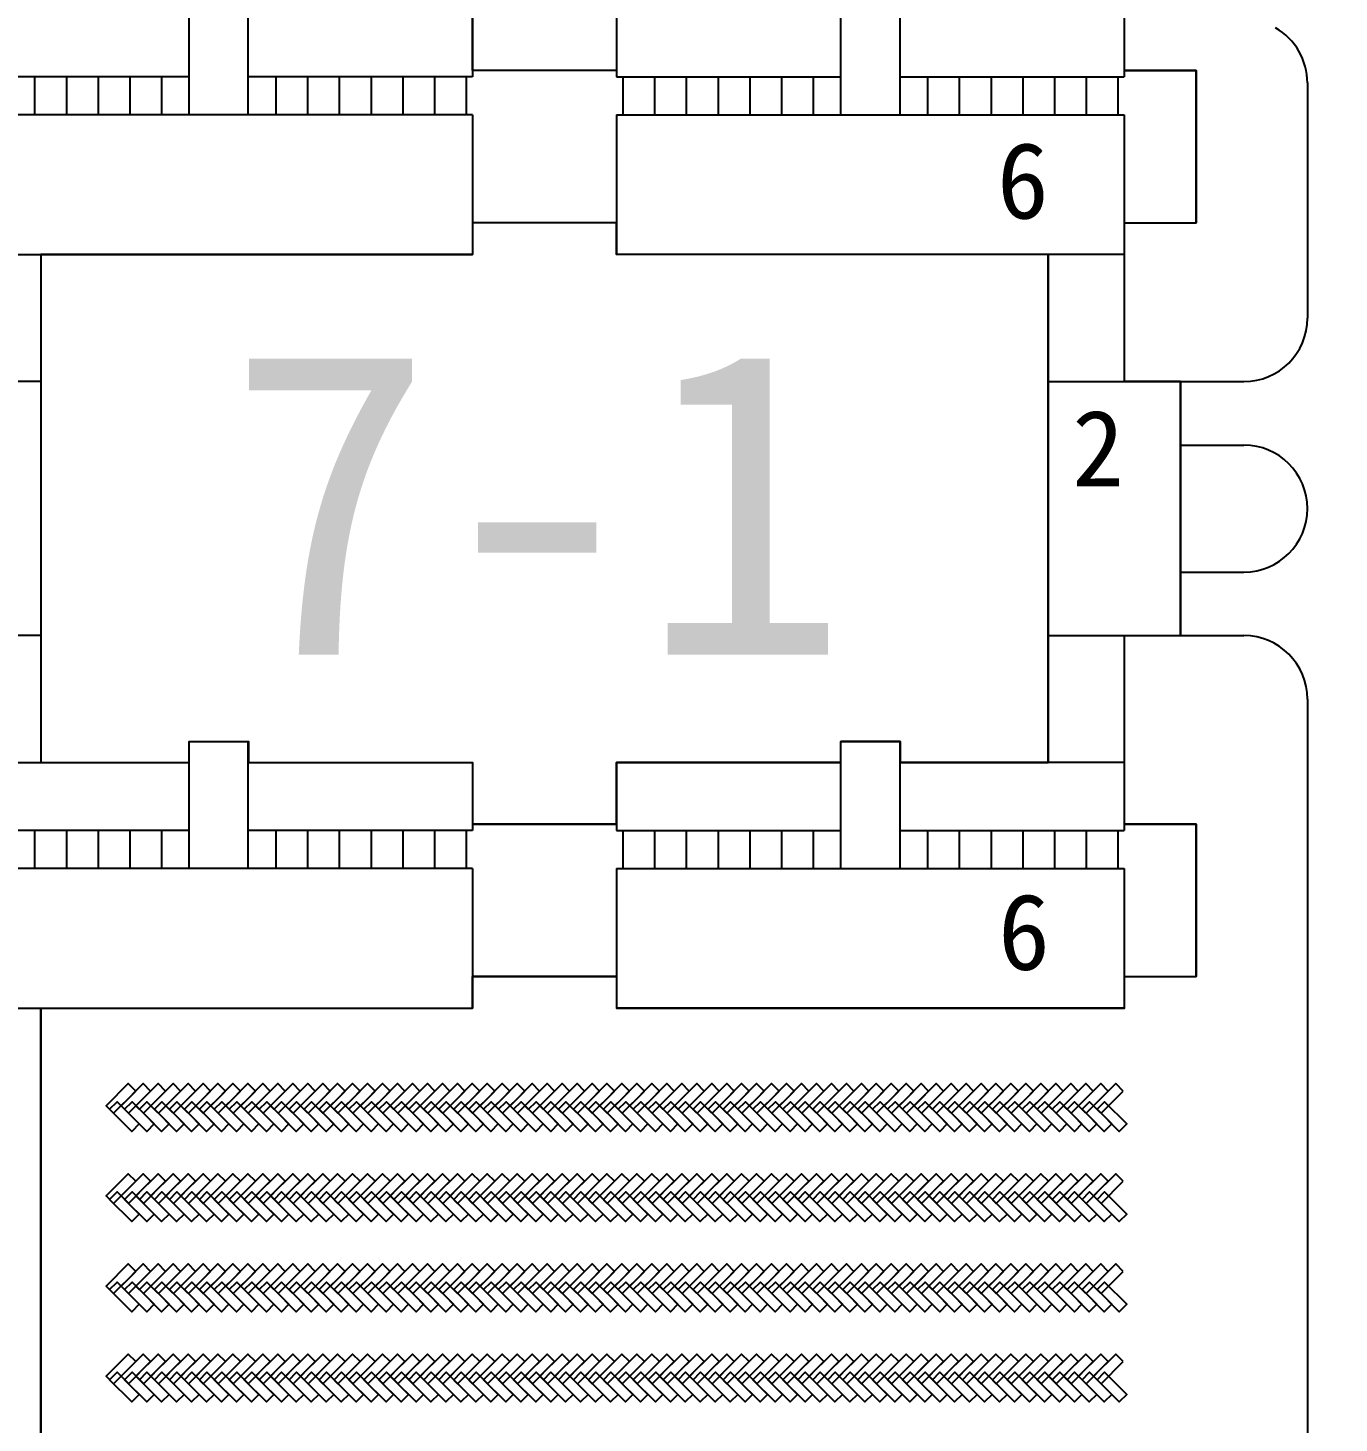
# Model space of a CAD drawing. Extents: x 39009873 to 40242873, y -38938004 to -37205504.
# Drawn here: x 39262728 to 39324697, y -37913541 to -37847631 of the extents above; entities that cross this region are included whole.
import ezdxf

# ---------------------------------------------------------------- set-up
doc = ezdxf.new("R2010")
doc.units = 0
doc.header["$LTSCALE"] = 1000
doc.header["$MEASUREMENT"] = 0
for name, color, linetype in [('1-CEG', 220, 'CONTINUOUS'), ('dx', 8, 'CONTINUOUS'), ('PUB_TEXT', 4, 'CONTINUOUS'), ('人行道', 251, 'CONTINUOUS'), ('地面非机动车', 2, 'CONTINUOUS'), ('建筑屋顶', 2, 'CONTINUOUS'), ('建筑轮廓', 254, 'CONTINUOUS')]:
    doc.layers.add(name, color=color, linetype=linetype)
doc.styles.add('-黑体', font='SIMHEI.TTF')

# ---------------------------------------------------------------- blocks, each defined once
blk = doc.blocks.new('333')
at = {"layer": '建筑屋顶', "linetype": 'Continuous', "ltscale": 10}
for p, q in [((-280647, 1070561), (-277847, 1070561)), ((-280647, 1064561), (-280647, 1070561)), ((-277847, 1064561), (-277847, 1070561)), ((-247047, 1070561), (-249847, 1070561)), ((-249847, 1064561), (-249847, 1070561)), ((-247047, 1064561), (-247047, 1070561)), ((-291247, 1069561), (-280647, 1069561)), ((-291247, 1069561), (-291247, 1066361)), ((-277847, 1069561), (-267247, 1069561)), ((-267247, 1069561), (-267247, 1066361)), ((-249847, 1069561), (-260447, 1069561)), ((-260447, 1069561), (-260447, 1066361)), ((-236447, 1069561), (-247047, 1069561)), ((-236447, 1069561), (-236447, 1066361)), ((-294647, 1066661), (-294647, 1059461)), ((-291247, 1066661), (-294647, 1066661)), ((-260447, 1066661), (-267247, 1066661)), ((-236447, 1066661), (-233047, 1066661)), ((-233047, 1066661), (-233047, 1059461)), ((-280647, 1066361), (-291247, 1066361)), ((-290947, 1066361), (-290947, 1064561)), ((-289447, 1066361), (-289447, 1064561)), ((-287947, 1066361), (-287947, 1064561)), ((-286447, 1066361), (-286447, 1064561)), ((-284947, 1066361), (-284947, 1064561)), ((-283447, 1066361), (-283447, 1064561)), ((-281947, 1066361), (-281947, 1064561)), ((-267247, 1066361), (-277847, 1066361)), ((-276547, 1066361), (-276547, 1064561)), ((-275047, 1066361), (-275047, 1064561)), ((-273547, 1066361), (-273547, 1064561)), ((-272047, 1066361), (-272047, 1064561)), ((-270547, 1066361), (-270547, 1064561)), ((-269047, 1066361), (-269047, 1064561)), ((-267547, 1066361), (-267547, 1064561)), ((-260447, 1066361), (-249847, 1066361)), ((-260147, 1066361), (-260147, 1064561)), ((-258647, 1066361), (-258647, 1064561)), ((-257147, 1066361), (-257147, 1064561)), ((-255647, 1066361), (-255647, 1064561)), ((-254147, 1066361), (-254147, 1064561)), ((-252647, 1066361), (-252647, 1064561)), ((-251147, 1066361), (-251147, 1064561)), ((-247047, 1066361), (-236447, 1066361)), ((-245747, 1066361), (-245747, 1064561)), ((-244247, 1066361), (-244247, 1064561)), ((-242747, 1066361), (-242747, 1064561)), ((-241247, 1066361), (-241247, 1064561)), ((-239747, 1066361), (-239747, 1064561)), ((-238247, 1066361), (-238247, 1064561)), ((-236747, 1066361), (-236747, 1064561)), ((-267247, 1064561), (-291247, 1064561)), ((-291247, 1064561), (-291247, 1051961)), ((-267247, 1064561), (-267247, 1057961)), ((-260447, 1064561), (-236447, 1064561)), ((-260447, 1064561), (-260447, 1057961)), ((-236447, 1064561), (-236447, 1051961)), ((-291247, 1059461), (-294647, 1059461)), ((-260447, 1059461), (-267247, 1059461)), ((-236447, 1059461), (-233047, 1059461)), ((-291247, 1057961), (-267247, 1057961)), ((-287647, 1057961), (-287647, 1033961)), ((-236447, 1057961), (-260447, 1057961)), ((-240047, 1057961), (-240047, 1033961)), ((-293897, 1051961), (-293897, 1039961)), ((-287647, 1051961), (-293897, 1051961)), ((-240047, 1051961), (-233797, 1051961)), ((-233797, 1051961), (-233797, 1039961)), ((-287647, 1039961), (-293897, 1039961)), ((-291247, 1039961), (-291247, 1030761)), ((-240047, 1039961), (-233797, 1039961)), ((-236447, 1039961), (-236447, 1030761)), ((-280647, 1034961), (-277847, 1034961)), ((-280647, 1028961), (-280647, 1034961)), ((-277847, 1028961), (-277847, 1034961)), ((-247047, 1034961), (-249847, 1034961)), ((-249847, 1028961), (-249847, 1034961)), ((-247047, 1028961), (-247047, 1034961)), ((-291247, 1033961), (-280647, 1033961)), ((-277847, 1033961), (-267247, 1033961)), ((-267247, 1033961), (-267247, 1030761)), ((-249847, 1033961), (-260447, 1033961)), ((-260447, 1033961), (-260447, 1030761)), ((-236447, 1033961), (-247047, 1033961)), ((-294647, 1031061), (-294647, 1023861)), ((-291247, 1031061), (-294647, 1031061)), ((-260447, 1031061), (-267247, 1031061)), ((-236447, 1031061), (-233047, 1031061)), ((-233047, 1031061), (-233047, 1023861)), ((-280647, 1030761), (-291247, 1030761)), ((-290947, 1030761), (-290947, 1028961)), ((-289447, 1030761), (-289447, 1028961)), ((-287947, 1030761), (-287947, 1028961)), ((-286447, 1030761), (-286447, 1028961)), ((-284947, 1030761), (-284947, 1028961)), ((-283447, 1030761), (-283447, 1028961)), ((-281947, 1030761), (-281947, 1028961)), ((-267247, 1030761), (-277847, 1030761)), ((-276547, 1030761), (-276547, 1028961)), ((-275047, 1030761), (-275047, 1028961)), ((-273547, 1030761), (-273547, 1028961)), ((-272047, 1030761), (-272047, 1028961)), ((-270547, 1030761), (-270547, 1028961)), ((-269047, 1030761), (-269047, 1028961)), ((-267547, 1030761), (-267547, 1028961)), ((-260447, 1030761), (-249847, 1030761)), ((-260147, 1030761), (-260147, 1028961)), ((-258647, 1030761), (-258647, 1028961)), ((-257147, 1030761), (-257147, 1028961)), ((-255647, 1030761), (-255647, 1028961)), ((-254147, 1030761), (-254147, 1028961)), ((-252647, 1030761), (-252647, 1028961)), ((-251147, 1030761), (-251147, 1028961)), ((-247047, 1030761), (-236447, 1030761)), ((-245747, 1030761), (-245747, 1028961)), ((-244247, 1030761), (-244247, 1028961)), ((-242747, 1030761), (-242747, 1028961)), ((-241247, 1030761), (-241247, 1028961)), ((-239747, 1030761), (-239747, 1028961)), ((-238247, 1030761), (-238247, 1028961)), ((-236747, 1030761), (-236747, 1028961)), ((-267247, 1028961), (-291247, 1028961)), ((-291247, 1028961), (-291247, 1022361)), ((-267247, 1028961), (-267247, 1022361)), ((-260447, 1028961), (-236447, 1028961)), ((-260447, 1028961), (-260447, 1022361)), ((-236447, 1028961), (-236447, 1022361)), ((-291247, 1023861), (-294647, 1023861)), ((-260447, 1023861), (-267247, 1023861)), ((-236447, 1023861), (-233047, 1023861)), ((-291247, 1022361), (-267247, 1022361)), ((-236447, 1022361), (-260447, 1022361))]:
    blk.add_line(p, q, dxfattribs=at)

msp = doc.modelspace()

# ---------------------------------------------------------------- linework, layer by layer
at = {"layer": 'dx', "color": 2}
msp.add_lwpolyline([(39179752, -37897649, -0.00021), (39178698, -37888121, -0.015111), (39177791, -37876736, -0.019658), (39177703, -37867955, -0.006551), (39177870, -37864029, -0.005787), (39178168, -37859591, -0.006704), (39178447, -37856571, -0.004544), (39178959, -37852127, -0.02939), (39180404, -37844296, -0.026401), (39182972, -37835813, -0.00972), (39186688, -37826125, -0.006881), (39192387, -37812623, -0.001495), (39193659, -37809747, -0.000036), (39247091, -37689851, -0.00142), (39274083, -37629756, -0.005461), (39287756, -37600000)], format="xyb", dxfattribs=at)
at = {"layer": '人行道'}
for p, q in [((39323197, -37850230), (39323197, -37861341)), ((39317197, -37864341), (39320197, -37864341)), ((39317197, -37867341), (39320197, -37867341)), ((39323197, -37870341), (39323197, -37870341)), ((39317197, -37873341), (39320197, -37873341)), ((39317197, -37876341), (39320197, -37876341)), ((39323197, -37879341), (39323197, -37932541))]:
    msp.add_line(p, q, dxfattribs=at)
for centre, radius, start, end in [((39329197, -37834641), 15000, 270, 270), ((39320197, -37850230), 3000, 0, 60), ((39320197, -37861341), 3000, 270, 0), ((39320197, -37870341), 3000, 0, 90), ((39320197, -37870341), 3000, 270, 0), ((39320197, -37879341), 3000, 0, 90)]:
    msp.add_arc(centre, radius, start, end, dxfattribs=at)
at = {"layer": '地面非机动车', "linetype": 'Continuous', "ltscale": 10}
for points in [[(39267822, -37897855), (39267469, -37897501), (39266422, -37898548), (39266776, -37898901)], [(39268530, -37897855), (39268176, -37897501), (39267130, -37898548), (39267483, -37898901)], [(39269237, -37897855), (39268883, -37897501), (39267837, -37898548), (39268190, -37898901)], [(39269944, -37897855), (39269590, -37897501), (39268544, -37898548), (39268897, -37898901)], [(39270651, -37897855), (39270297, -37897501), (39269251, -37898548), (39269604, -37898901)], [(39271358, -37897855), (39271004, -37897501), (39269958, -37898548), (39270312, -37898901)], [(39272065, -37897855), (39271712, -37897501), (39270665, -37898548), (39271019, -37898901)], [(39272772, -37897855), (39272419, -37897501), (39271372, -37898548), (39271726, -37898901)], [(39273479, -37897855), (39273126, -37897501), (39272079, -37898548), (39272433, -37898901)], [(39274186, -37897855), (39273833, -37897501), (39272786, -37898548), (39273140, -37898901)], [(39274893, -37897855), (39274540, -37897501), (39273493, -37898548), (39273847, -37898901)], [(39275601, -37897855), (39275247, -37897501), (39274201, -37898548), (39274554, -37898901)], [(39276308, -37897855), (39275954, -37897501), (39274908, -37898548), (39275261, -37898901)], [(39277015, -37897855), (39276661, -37897501), (39275615, -37898548), (39275968, -37898901)], [(39277722, -37897855), (39277368, -37897501), (39276322, -37898548), (39276675, -37898901)], [(39277722, -37897855), (39277368, -37897501), (39276322, -37898548), (39276675, -37898901)], [(39278429, -37897855), (39278075, -37897501), (39277029, -37898548), (39277383, -37898901)], [(39279136, -37897855), (39278783, -37897501), (39277736, -37898548), (39278090, -37898901)], [(39279843, -37897855), (39279490, -37897501), (39278443, -37898548), (39278797, -37898901)], [(39280550, -37897855), (39280197, -37897501), (39279150, -37898548), (39279504, -37898901)], [(39281257, -37897855), (39280904, -37897501), (39279857, -37898548), (39280211, -37898901)], [(39281965, -37897855), (39281611, -37897501), (39280565, -37898548), (39280918, -37898901)], [(39282672, -37897855), (39282318, -37897501), (39281272, -37898548), (39281625, -37898901)], [(39283379, -37897855), (39283025, -37897501), (39281979, -37898548), (39282332, -37898901)], [(39284086, -37897855), (39283732, -37897501), (39282686, -37898548), (39283039, -37898901)], [(39284793, -37897855), (39284439, -37897501), (39283393, -37898548), (39283747, -37898901)], [(39285500, -37897855), (39285147, -37897501), (39284100, -37898548), (39284454, -37898901)], [(39286207, -37897855), (39285854, -37897501), (39284807, -37898548), (39285161, -37898901)], [(39286914, -37897855), (39286561, -37897501), (39285514, -37898548), (39285868, -37898901)], [(39286914, -37897855), (39286561, -37897501), (39285514, -37898548), (39285868, -37898901)], [(39287621, -37897855), (39287268, -37897501), (39286221, -37898548), (39286575, -37898901)], [(39288329, -37897855), (39287975, -37897501), (39286929, -37898548), (39287282, -37898901)], [(39289036, -37897855), (39288682, -37897501), (39287636, -37898548), (39287989, -37898901)], [(39289743, -37897855), (39289389, -37897501), (39288343, -37898548), (39288696, -37898901)], [(39290450, -37897855), (39290096, -37897501), (39289050, -37898548), (39289403, -37898901)], [(39291157, -37897855), (39290803, -37897501), (39289757, -37898548), (39290110, -37898901)], [(39291864, -37897855), (39291510, -37897501), (39290464, -37898548), (39290818, -37898901)], [(39292571, -37897855), (39292218, -37897501), (39291171, -37898548), (39291525, -37898901)], [(39293278, -37897855), (39292925, -37897501), (39291878, -37898548), (39292232, -37898901)], [(39293985, -37897855), (39293632, -37897501), (39292585, -37898548), (39292939, -37898901)], [(39294692, -37897855), (39294339, -37897501), (39293292, -37898548), (39293646, -37898901)], [(39295400, -37897855), (39295046, -37897501), (39294000, -37898548), (39294353, -37898901)], [(39296107, -37897855), (39295753, -37897501), (39294707, -37898548), (39295060, -37898901)], [(39296107, -37897855), (39295753, -37897501), (39294707, -37898548), (39295060, -37898901)], [(39296814, -37897855), (39296460, -37897501), (39295414, -37898548), (39295767, -37898901)], [(39297521, -37897855), (39297167, -37897501), (39296121, -37898548), (39296474, -37898901)], [(39298228, -37897855), (39297874, -37897501), (39296828, -37898548), (39297182, -37898901)], [(39298935, -37897855), (39298582, -37897501), (39297535, -37898548), (39297889, -37898901)], [(39299642, -37897855), (39299289, -37897501), (39298242, -37898548), (39298596, -37898901)], [(39300349, -37897855), (39299996, -37897501), (39298949, -37898548), (39299303, -37898901)], [(39301056, -37897855), (39300703, -37897501), (39299656, -37898548), (39300010, -37898901)], [(39301764, -37897855), (39301410, -37897501), (39300364, -37898548), (39300717, -37898901)], [(39302471, -37897855), (39302117, -37897501), (39301071, -37898548), (39301424, -37898901)], [(39303178, -37897855), (39302824, -37897501), (39301778, -37898548), (39302131, -37898901)], [(39303885, -37897855), (39303531, -37897501), (39302485, -37898548), (39302838, -37898901)], [(39304592, -37897855), (39304238, -37897501), (39303192, -37898548), (39303546, -37898901)], [(39305299, -37897855), (39304946, -37897501), (39303899, -37898548), (39304253, -37898901)], [(39305299, -37897855), (39304946, -37897501), (39303899, -37898548), (39304253, -37898901)], [(39306006, -37897855), (39305653, -37897501), (39304606, -37898548), (39304960, -37898901)], [(39306713, -37897855), (39306360, -37897501), (39305313, -37898548), (39305667, -37898901)], [(39307420, -37897855), (39307067, -37897501), (39306020, -37898548), (39306374, -37898901)], [(39308128, -37897855), (39307774, -37897501), (39306728, -37898548), (39307081, -37898901)], [(39308835, -37897855), (39308481, -37897501), (39307435, -37898548), (39307788, -37898901)], [(39309542, -37897855), (39309188, -37897501), (39308142, -37898548), (39308495, -37898901)], [(39310249, -37897855), (39309895, -37897501), (39308849, -37898548), (39309202, -37898901)], [(39310956, -37897855), (39310602, -37897501), (39309556, -37898548), (39309909, -37898901)], [(39311663, -37897855), (39311309, -37897501), (39310263, -37898548), (39310617, -37898901)], [(39312370, -37897855), (39312017, -37897501), (39310970, -37898548), (39311324, -37898901)], [(39313077, -37897855), (39312724, -37897501), (39311677, -37898548), (39312031, -37898901)], [(39313784, -37897855), (39313431, -37897501), (39312384, -37898548), (39312738, -37898901)], [(39314491, -37897855), (39314138, -37897501), (39313091, -37898548), (39313445, -37898901)], [(39266590, -37898715), (39266943, -37898361), (39267990, -37899408), (39267636, -37899761)], [(39267297, -37898715), (39267650, -37898361), (39268697, -37899408), (39268343, -37899761)], [(39268004, -37898715), (39268357, -37898361), (39269404, -37899408), (39269050, -37899761)], [(39268711, -37898715), (39269064, -37898361), (39270111, -37899408), (39269757, -37899761)], [(39269418, -37898715), (39269772, -37898361), (39270818, -37899408), (39270464, -37899761)], [(39270125, -37898715), (39270479, -37898361), (39271525, -37899408), (39271172, -37899761)], [(39270832, -37898715), (39271186, -37898361), (39272232, -37899408), (39271879, -37899761)], [(39271539, -37898715), (39271893, -37898361), (39272939, -37899408), (39272586, -37899761)], [(39272246, -37898715), (39272600, -37898361), (39273646, -37899408), (39273293, -37899761)], [(39272953, -37898715), (39273307, -37898361), (39274353, -37899408), (39274000, -37899761)], [(39273661, -37898715), (39274014, -37898361), (39275061, -37899408), (39274707, -37899761)], [(39274368, -37898715), (39274721, -37898361), (39275768, -37899408), (39275414, -37899761)], [(39275075, -37898715), (39275428, -37898361), (39276475, -37899408), (39276121, -37899761)], [(39275782, -37898715), (39276135, -37898361), (39277182, -37899408), (39276828, -37899761)], [(39276489, -37898715), (39276843, -37898361), (39277889, -37899408), (39277535, -37899761)], [(39277196, -37898715), (39277550, -37898361), (39278596, -37899408), (39278243, -37899761)], [(39277903, -37898715), (39278257, -37898361), (39279303, -37899408), (39278950, -37899761)], [(39278610, -37898715), (39278964, -37898361), (39280010, -37899408), (39279657, -37899761)], [(39279317, -37898715), (39279671, -37898361), (39280717, -37899408), (39280364, -37899761)], [(39280025, -37898715), (39280378, -37898361), (39281425, -37899408), (39281071, -37899761)], [(39280732, -37898715), (39281085, -37898361), (39282132, -37899408), (39281778, -37899761)], [(39281439, -37898715), (39281792, -37898361), (39282839, -37899408), (39282485, -37899761)], [(39282146, -37898715), (39282499, -37898361), (39283546, -37899408), (39283192, -37899761)], [(39282853, -37898715), (39283207, -37898361), (39284253, -37899408), (39283899, -37899761)], [(39283560, -37898715), (39283914, -37898361), (39284960, -37899408), (39284607, -37899761)], [(39284267, -37898715), (39284621, -37898361), (39285667, -37899408), (39285314, -37899761)], [(39284974, -37898715), (39285328, -37898361), (39286374, -37899408), (39286021, -37899761)], [(39285681, -37898715), (39286035, -37898361), (39287081, -37899408), (39286728, -37899761)], [(39286389, -37898715), (39286742, -37898361), (39287789, -37899408), (39287435, -37899761)], [(39287096, -37898715), (39287449, -37898361), (39288496, -37899408), (39288142, -37899761)], [(39287803, -37898715), (39288156, -37898361), (39289203, -37899408), (39288849, -37899761)], [(39288510, -37898715), (39288863, -37898361), (39289910, -37899408), (39289556, -37899761)], [(39289217, -37898715), (39289570, -37898361), (39290617, -37899408), (39290263, -37899761)], [(39289924, -37898715), (39290278, -37898361), (39291324, -37899408), (39290970, -37899761)], [(39290631, -37898715), (39290985, -37898361), (39292031, -37899408), (39291678, -37899761)], [(39291338, -37898715), (39291692, -37898361), (39292738, -37899408), (39292385, -37899761)], [(39292045, -37898715), (39292399, -37898361), (39293445, -37899408), (39293092, -37899761)], [(39292752, -37898715), (39293106, -37898361), (39294152, -37899408), (39293799, -37899761)], [(39293460, -37898715), (39293813, -37898361), (39294860, -37899408), (39294506, -37899761)], [(39294167, -37898715), (39294520, -37898361), (39295567, -37899408), (39295213, -37899761)], [(39294874, -37898715), (39295227, -37898361), (39296274, -37899408), (39295920, -37899761)], [(39295581, -37898715), (39295934, -37898361), (39296981, -37899408), (39296627, -37899761)], [(39296288, -37898715), (39296642, -37898361), (39297688, -37899408), (39297334, -37899761)], [(39296995, -37898715), (39297349, -37898361), (39298395, -37899408), (39298042, -37899761)], [(39297702, -37898715), (39298056, -37898361), (39299102, -37899408), (39298749, -37899761)], [(39298409, -37898715), (39298763, -37898361), (39299809, -37899408), (39299456, -37899761)], [(39299116, -37898715), (39299470, -37898361), (39300516, -37899408), (39300163, -37899761)], [(39299824, -37898715), (39300177, -37898361), (39301224, -37899408), (39300870, -37899761)], [(39300531, -37898715), (39300884, -37898361), (39301931, -37899408), (39301577, -37899761)], [(39301238, -37898715), (39301591, -37898361), (39302638, -37899408), (39302284, -37899761)], [(39301945, -37898715), (39302298, -37898361), (39303345, -37899408), (39302991, -37899761)], [(39302652, -37898715), (39303006, -37898361), (39304052, -37899408), (39303698, -37899761)], [(39303359, -37898715), (39303713, -37898361), (39304759, -37899408), (39304406, -37899761)], [(39304066, -37898715), (39304420, -37898361), (39305466, -37899408), (39305113, -37899761)], [(39304773, -37898715), (39305127, -37898361), (39306173, -37899408), (39305820, -37899761)], [(39305480, -37898715), (39305834, -37898361), (39306880, -37899408), (39306527, -37899761)], [(39306188, -37898715), (39306541, -37898361), (39307588, -37899408), (39307234, -37899761)], [(39306895, -37898715), (39307248, -37898361), (39308295, -37899408), (39307941, -37899761)], [(39307602, -37898715), (39307955, -37898361), (39309002, -37899408), (39308648, -37899761)], [(39308309, -37898715), (39308662, -37898361), (39309709, -37899408), (39309355, -37899761)], [(39309016, -37898715), (39309369, -37898361), (39310416, -37899408), (39310062, -37899761)], [(39309723, -37898715), (39310077, -37898361), (39311123, -37899408), (39310769, -37899761)], [(39310430, -37898715), (39310784, -37898361), (39311830, -37899408), (39311477, -37899761)], [(39311137, -37898715), (39311491, -37898361), (39312537, -37899408), (39312184, -37899761)], [(39311844, -37898715), (39312198, -37898361), (39313244, -37899408), (39312891, -37899761)], [(39312551, -37898715), (39312905, -37898361), (39313951, -37899408), (39313598, -37899761)], [(39313259, -37898715), (39313612, -37898361), (39314659, -37899408), (39314305, -37899761)], [(39267822, -37902115), (39267469, -37901761), (39266422, -37902808), (39266776, -37903161)], [(39268530, -37902115), (39268176, -37901761), (39267130, -37902808), (39267483, -37903161)], [(39269237, -37902115), (39268883, -37901761), (39267837, -37902808), (39268190, -37903161)], [(39269944, -37902115), (39269590, -37901761), (39268544, -37902808), (39268897, -37903161)], [(39270651, -37902115), (39270297, -37901761), (39269251, -37902808), (39269604, -37903161)], [(39271358, -37902115), (39271004, -37901761), (39269958, -37902808), (39270312, -37903161)], [(39272065, -37902115), (39271712, -37901761), (39270665, -37902808), (39271019, -37903161)], [(39272772, -37902115), (39272419, -37901761), (39271372, -37902808), (39271726, -37903161)], [(39273479, -37902115), (39273126, -37901761), (39272079, -37902808), (39272433, -37903161)], [(39274186, -37902115), (39273833, -37901761), (39272786, -37902808), (39273140, -37903161)], [(39274893, -37902115), (39274540, -37901761), (39273493, -37902808), (39273847, -37903161)], [(39275601, -37902115), (39275247, -37901761), (39274201, -37902808), (39274554, -37903161)], [(39276308, -37902115), (39275954, -37901761), (39274908, -37902808), (39275261, -37903161)], [(39277015, -37902115), (39276661, -37901761), (39275615, -37902808), (39275968, -37903161)], [(39277722, -37902115), (39277368, -37901761), (39276322, -37902808), (39276675, -37903161)], [(39277722, -37902115), (39277368, -37901761), (39276322, -37902808), (39276675, -37903161)], [(39278429, -37902115), (39278075, -37901761), (39277029, -37902808), (39277383, -37903161)], [(39279136, -37902115), (39278783, -37901761), (39277736, -37902808), (39278090, -37903161)], [(39279843, -37902115), (39279490, -37901761), (39278443, -37902808), (39278797, -37903161)], [(39280550, -37902115), (39280197, -37901761), (39279150, -37902808), (39279504, -37903161)], [(39281257, -37902115), (39280904, -37901761), (39279857, -37902808), (39280211, -37903161)], [(39281965, -37902115), (39281611, -37901761), (39280565, -37902808), (39280918, -37903161)], [(39282672, -37902115), (39282318, -37901761), (39281272, -37902808), (39281625, -37903161)], [(39283379, -37902115), (39283025, -37901761), (39281979, -37902808), (39282332, -37903161)], [(39284086, -37902115), (39283732, -37901761), (39282686, -37902808), (39283039, -37903161)], [(39284793, -37902115), (39284439, -37901761), (39283393, -37902808), (39283747, -37903161)], [(39285500, -37902115), (39285147, -37901761), (39284100, -37902808), (39284454, -37903161)], [(39286207, -37902115), (39285854, -37901761), (39284807, -37902808), (39285161, -37903161)], [(39286914, -37902115), (39286561, -37901761), (39285514, -37902808), (39285868, -37903161)], [(39286914, -37902115), (39286561, -37901761), (39285514, -37902808), (39285868, -37903161)], [(39287621, -37902115), (39287268, -37901761), (39286221, -37902808), (39286575, -37903161)], [(39288329, -37902115), (39287975, -37901761), (39286929, -37902808), (39287282, -37903161)], [(39289036, -37902115), (39288682, -37901761), (39287636, -37902808), (39287989, -37903161)], [(39289743, -37902115), (39289389, -37901761), (39288343, -37902808), (39288696, -37903161)], [(39290450, -37902115), (39290096, -37901761), (39289050, -37902808), (39289403, -37903161)], [(39291157, -37902115), (39290803, -37901761), (39289757, -37902808), (39290110, -37903161)], [(39291864, -37902115), (39291510, -37901761), (39290464, -37902808), (39290818, -37903161)], [(39292571, -37902115), (39292218, -37901761), (39291171, -37902808), (39291525, -37903161)], [(39293278, -37902115), (39292925, -37901761), (39291878, -37902808), (39292232, -37903161)], [(39293985, -37902115), (39293632, -37901761), (39292585, -37902808), (39292939, -37903161)], [(39294692, -37902115), (39294339, -37901761), (39293292, -37902808), (39293646, -37903161)], [(39295400, -37902115), (39295046, -37901761), (39294000, -37902808), (39294353, -37903161)], [(39296107, -37902115), (39295753, -37901761), (39294707, -37902808), (39295060, -37903161)], [(39296107, -37902115), (39295753, -37901761), (39294707, -37902808), (39295060, -37903161)], [(39296814, -37902115), (39296460, -37901761), (39295414, -37902808), (39295767, -37903161)], [(39297521, -37902115), (39297167, -37901761), (39296121, -37902808), (39296474, -37903161)], [(39298228, -37902115), (39297874, -37901761), (39296828, -37902808), (39297182, -37903161)], [(39298935, -37902115), (39298582, -37901761), (39297535, -37902808), (39297889, -37903161)], [(39299642, -37902115), (39299289, -37901761), (39298242, -37902808), (39298596, -37903161)], [(39300349, -37902115), (39299996, -37901761), (39298949, -37902808), (39299303, -37903161)], [(39301056, -37902115), (39300703, -37901761), (39299656, -37902808), (39300010, -37903161)], [(39301764, -37902115), (39301410, -37901761), (39300364, -37902808), (39300717, -37903161)], [(39302471, -37902115), (39302117, -37901761), (39301071, -37902808), (39301424, -37903161)], [(39303178, -37902115), (39302824, -37901761), (39301778, -37902808), (39302131, -37903161)], [(39303885, -37902115), (39303531, -37901761), (39302485, -37902808), (39302838, -37903161)], [(39304592, -37902115), (39304238, -37901761), (39303192, -37902808), (39303546, -37903161)], [(39305299, -37902115), (39304946, -37901761), (39303899, -37902808), (39304253, -37903161)], [(39305299, -37902115), (39304946, -37901761), (39303899, -37902808), (39304253, -37903161)], [(39306006, -37902115), (39305653, -37901761), (39304606, -37902808), (39304960, -37903161)], [(39306713, -37902115), (39306360, -37901761), (39305313, -37902808), (39305667, -37903161)], [(39307420, -37902115), (39307067, -37901761), (39306020, -37902808), (39306374, -37903161)], [(39308128, -37902115), (39307774, -37901761), (39306728, -37902808), (39307081, -37903161)], [(39308835, -37902115), (39308481, -37901761), (39307435, -37902808), (39307788, -37903161)], [(39309542, -37902115), (39309188, -37901761), (39308142, -37902808), (39308495, -37903161)], [(39310249, -37902115), (39309895, -37901761), (39308849, -37902808), (39309202, -37903161)], [(39310956, -37902115), (39310602, -37901761), (39309556, -37902808), (39309909, -37903161)], [(39311663, -37902115), (39311309, -37901761), (39310263, -37902808), (39310617, -37903161)], [(39312370, -37902115), (39312017, -37901761), (39310970, -37902808), (39311324, -37903161)], [(39313077, -37902115), (39312724, -37901761), (39311677, -37902808), (39312031, -37903161)], [(39313784, -37902115), (39313431, -37901761), (39312384, -37902808), (39312738, -37903161)], [(39314491, -37902115), (39314138, -37901761), (39313091, -37902808), (39313445, -37903161)], [(39266590, -37902975), (39266943, -37902621), (39267990, -37903668), (39267636, -37904021)], [(39267297, -37902975), (39267650, -37902621), (39268697, -37903668), (39268343, -37904021)], [(39268004, -37902975), (39268357, -37902621), (39269404, -37903668), (39269050, -37904021)], [(39268711, -37902975), (39269064, -37902621), (39270111, -37903668), (39269757, -37904021)], [(39269418, -37902975), (39269772, -37902621), (39270818, -37903668), (39270464, -37904021)], [(39270125, -37902975), (39270479, -37902621), (39271525, -37903668), (39271172, -37904021)], [(39270832, -37902975), (39271186, -37902621), (39272232, -37903668), (39271879, -37904021)], [(39271539, -37902975), (39271893, -37902621), (39272939, -37903668), (39272586, -37904021)], [(39272246, -37902975), (39272600, -37902621), (39273646, -37903668), (39273293, -37904021)], [(39272953, -37902975), (39273307, -37902621), (39274353, -37903668), (39274000, -37904021)], [(39273661, -37902975), (39274014, -37902621), (39275061, -37903668), (39274707, -37904021)], [(39274368, -37902975), (39274721, -37902621), (39275768, -37903668), (39275414, -37904021)], [(39275075, -37902975), (39275428, -37902621), (39276475, -37903668), (39276121, -37904021)], [(39275782, -37902975), (39276135, -37902621), (39277182, -37903668), (39276828, -37904021)], [(39276489, -37902975), (39276843, -37902621), (39277889, -37903668), (39277535, -37904021)], [(39277196, -37902975), (39277550, -37902621), (39278596, -37903668), (39278243, -37904021)], [(39277903, -37902975), (39278257, -37902621), (39279303, -37903668), (39278950, -37904021)], [(39278610, -37902975), (39278964, -37902621), (39280010, -37903668), (39279657, -37904021)], [(39279317, -37902975), (39279671, -37902621), (39280717, -37903668), (39280364, -37904021)], [(39280025, -37902975), (39280378, -37902621), (39281425, -37903668), (39281071, -37904021)], [(39280732, -37902975), (39281085, -37902621), (39282132, -37903668), (39281778, -37904021)], [(39281439, -37902975), (39281792, -37902621), (39282839, -37903668), (39282485, -37904021)], [(39282146, -37902975), (39282499, -37902621), (39283546, -37903668), (39283192, -37904021)], [(39282853, -37902975), (39283207, -37902621), (39284253, -37903668), (39283899, -37904021)], [(39283560, -37902975), (39283914, -37902621), (39284960, -37903668), (39284607, -37904021)], [(39284267, -37902975), (39284621, -37902621), (39285667, -37903668), (39285314, -37904021)], [(39284974, -37902975), (39285328, -37902621), (39286374, -37903668), (39286021, -37904021)], [(39285681, -37902975), (39286035, -37902621), (39287081, -37903668), (39286728, -37904021)], [(39286389, -37902975), (39286742, -37902621), (39287789, -37903668), (39287435, -37904021)], [(39287096, -37902975), (39287449, -37902621), (39288496, -37903668), (39288142, -37904021)], [(39287803, -37902975), (39288156, -37902621), (39289203, -37903668), (39288849, -37904021)], [(39288510, -37902975), (39288863, -37902621), (39289910, -37903668), (39289556, -37904021)], [(39289217, -37902975), (39289570, -37902621), (39290617, -37903668), (39290263, -37904021)], [(39289924, -37902975), (39290278, -37902621), (39291324, -37903668), (39290970, -37904021)], [(39290631, -37902975), (39290985, -37902621), (39292031, -37903668), (39291678, -37904021)], [(39291338, -37902975), (39291692, -37902621), (39292738, -37903668), (39292385, -37904021)], [(39292045, -37902975), (39292399, -37902621), (39293445, -37903668), (39293092, -37904021)], [(39292752, -37902975), (39293106, -37902621), (39294152, -37903668), (39293799, -37904021)], [(39293460, -37902975), (39293813, -37902621), (39294860, -37903668), (39294506, -37904021)], [(39294167, -37902975), (39294520, -37902621), (39295567, -37903668), (39295213, -37904021)], [(39294874, -37902975), (39295227, -37902621), (39296274, -37903668), (39295920, -37904021)], [(39295581, -37902975), (39295934, -37902621), (39296981, -37903668), (39296627, -37904021)], [(39296288, -37902975), (39296642, -37902621), (39297688, -37903668), (39297334, -37904021)], [(39296995, -37902975), (39297349, -37902621), (39298395, -37903668), (39298042, -37904021)], [(39297702, -37902975), (39298056, -37902621), (39299102, -37903668), (39298749, -37904021)], [(39298409, -37902975), (39298763, -37902621), (39299809, -37903668), (39299456, -37904021)], [(39299116, -37902975), (39299470, -37902621), (39300516, -37903668), (39300163, -37904021)], [(39299824, -37902975), (39300177, -37902621), (39301224, -37903668), (39300870, -37904021)], [(39300531, -37902975), (39300884, -37902621), (39301931, -37903668), (39301577, -37904021)], [(39301238, -37902975), (39301591, -37902621), (39302638, -37903668), (39302284, -37904021)], [(39301945, -37902975), (39302298, -37902621), (39303345, -37903668), (39302991, -37904021)], [(39302652, -37902975), (39303006, -37902621), (39304052, -37903668), (39303698, -37904021)], [(39303359, -37902975), (39303713, -37902621), (39304759, -37903668), (39304406, -37904021)], [(39304066, -37902975), (39304420, -37902621), (39305466, -37903668), (39305113, -37904021)], [(39304773, -37902975), (39305127, -37902621), (39306173, -37903668), (39305820, -37904021)], [(39305480, -37902975), (39305834, -37902621), (39306880, -37903668), (39306527, -37904021)], [(39306188, -37902975), (39306541, -37902621), (39307588, -37903668), (39307234, -37904021)], [(39306895, -37902975), (39307248, -37902621), (39308295, -37903668), (39307941, -37904021)], [(39307602, -37902975), (39307955, -37902621), (39309002, -37903668), (39308648, -37904021)], [(39308309, -37902975), (39308662, -37902621), (39309709, -37903668), (39309355, -37904021)], [(39309016, -37902975), (39309369, -37902621), (39310416, -37903668), (39310062, -37904021)], [(39309723, -37902975), (39310077, -37902621), (39311123, -37903668), (39310769, -37904021)], [(39310430, -37902975), (39310784, -37902621), (39311830, -37903668), (39311477, -37904021)], [(39311137, -37902975), (39311491, -37902621), (39312537, -37903668), (39312184, -37904021)], [(39311844, -37902975), (39312198, -37902621), (39313244, -37903668), (39312891, -37904021)], [(39312551, -37902975), (39312905, -37902621), (39313951, -37903668), (39313598, -37904021)], [(39313259, -37902975), (39313612, -37902621), (39314659, -37903668), (39314305, -37904021)], [(39267822, -37906375), (39267469, -37906021), (39266422, -37907068), (39266776, -37907421)], [(39268530, -37906375), (39268176, -37906021), (39267130, -37907068), (39267483, -37907421)], [(39269237, -37906375), (39268883, -37906021), (39267837, -37907068), (39268190, -37907421)], [(39269944, -37906375), (39269590, -37906021), (39268544, -37907068), (39268897, -37907421)], [(39270651, -37906375), (39270297, -37906021), (39269251, -37907068), (39269604, -37907421)], [(39271358, -37906375), (39271004, -37906021), (39269958, -37907068), (39270312, -37907421)], [(39272065, -37906375), (39271712, -37906021), (39270665, -37907068), (39271019, -37907421)], [(39272772, -37906375), (39272419, -37906021), (39271372, -37907068), (39271726, -37907421)], [(39273479, -37906375), (39273126, -37906021), (39272079, -37907068), (39272433, -37907421)], [(39274186, -37906375), (39273833, -37906021), (39272786, -37907068), (39273140, -37907421)], [(39274893, -37906375), (39274540, -37906021), (39273493, -37907068), (39273847, -37907421)], [(39275601, -37906375), (39275247, -37906021), (39274201, -37907068), (39274554, -37907421)], [(39276308, -37906375), (39275954, -37906021), (39274908, -37907068), (39275261, -37907421)], [(39277015, -37906375), (39276661, -37906021), (39275615, -37907068), (39275968, -37907421)], [(39277722, -37906375), (39277368, -37906021), (39276322, -37907068), (39276675, -37907421)], [(39277722, -37906375), (39277368, -37906021), (39276322, -37907068), (39276675, -37907421)], [(39278429, -37906375), (39278075, -37906021), (39277029, -37907068), (39277383, -37907421)], [(39279136, -37906375), (39278783, -37906021), (39277736, -37907068), (39278090, -37907421)], [(39279843, -37906375), (39279490, -37906021), (39278443, -37907068), (39278797, -37907421)], [(39280550, -37906375), (39280197, -37906021), (39279150, -37907068), (39279504, -37907421)], [(39281257, -37906375), (39280904, -37906021), (39279857, -37907068), (39280211, -37907421)], [(39281965, -37906375), (39281611, -37906021), (39280565, -37907068), (39280918, -37907421)], [(39282672, -37906375), (39282318, -37906021), (39281272, -37907068), (39281625, -37907421)], [(39283379, -37906375), (39283025, -37906021), (39281979, -37907068), (39282332, -37907421)], [(39284086, -37906375), (39283732, -37906021), (39282686, -37907068), (39283039, -37907421)], [(39284793, -37906375), (39284439, -37906021), (39283393, -37907068), (39283747, -37907421)], [(39285500, -37906375), (39285147, -37906021), (39284100, -37907068), (39284454, -37907421)], [(39286207, -37906375), (39285854, -37906021), (39284807, -37907068), (39285161, -37907421)], [(39286914, -37906375), (39286561, -37906021), (39285514, -37907068), (39285868, -37907421)], [(39286914, -37906375), (39286561, -37906021), (39285514, -37907068), (39285868, -37907421)], [(39287621, -37906375), (39287268, -37906021), (39286221, -37907068), (39286575, -37907421)], [(39288329, -37906375), (39287975, -37906021), (39286929, -37907068), (39287282, -37907421)], [(39289036, -37906375), (39288682, -37906021), (39287636, -37907068), (39287989, -37907421)], [(39289743, -37906375), (39289389, -37906021), (39288343, -37907068), (39288696, -37907421)], [(39290450, -37906375), (39290096, -37906021), (39289050, -37907068), (39289403, -37907421)], [(39291157, -37906375), (39290803, -37906021), (39289757, -37907068), (39290110, -37907421)], [(39291864, -37906375), (39291510, -37906021), (39290464, -37907068), (39290818, -37907421)], [(39292571, -37906375), (39292218, -37906021), (39291171, -37907068), (39291525, -37907421)], [(39293278, -37906375), (39292925, -37906021), (39291878, -37907068), (39292232, -37907421)], [(39293985, -37906375), (39293632, -37906021), (39292585, -37907068), (39292939, -37907421)], [(39294692, -37906375), (39294339, -37906021), (39293292, -37907068), (39293646, -37907421)], [(39295400, -37906375), (39295046, -37906021), (39294000, -37907068), (39294353, -37907421)], [(39296107, -37906375), (39295753, -37906021), (39294707, -37907068), (39295060, -37907421)], [(39296107, -37906375), (39295753, -37906021), (39294707, -37907068), (39295060, -37907421)], [(39296814, -37906375), (39296460, -37906021), (39295414, -37907068), (39295767, -37907421)], [(39297521, -37906375), (39297167, -37906021), (39296121, -37907068), (39296474, -37907421)], [(39298228, -37906375), (39297874, -37906021), (39296828, -37907068), (39297182, -37907421)], [(39298935, -37906375), (39298582, -37906021), (39297535, -37907068), (39297889, -37907421)], [(39299642, -37906375), (39299289, -37906021), (39298242, -37907068), (39298596, -37907421)], [(39300349, -37906375), (39299996, -37906021), (39298949, -37907068), (39299303, -37907421)], [(39301056, -37906375), (39300703, -37906021), (39299656, -37907068), (39300010, -37907421)], [(39301764, -37906375), (39301410, -37906021), (39300364, -37907068), (39300717, -37907421)], [(39302471, -37906375), (39302117, -37906021), (39301071, -37907068), (39301424, -37907421)], [(39303178, -37906375), (39302824, -37906021), (39301778, -37907068), (39302131, -37907421)], [(39303885, -37906375), (39303531, -37906021), (39302485, -37907068), (39302838, -37907421)], [(39304592, -37906375), (39304238, -37906021), (39303192, -37907068), (39303546, -37907421)], [(39305299, -37906375), (39304946, -37906021), (39303899, -37907068), (39304253, -37907421)], [(39305299, -37906375), (39304946, -37906021), (39303899, -37907068), (39304253, -37907421)], [(39306006, -37906375), (39305653, -37906021), (39304606, -37907068), (39304960, -37907421)], [(39306713, -37906375), (39306360, -37906021), (39305313, -37907068), (39305667, -37907421)], [(39307420, -37906375), (39307067, -37906021), (39306020, -37907068), (39306374, -37907421)], [(39308128, -37906375), (39307774, -37906021), (39306728, -37907068), (39307081, -37907421)], [(39308835, -37906375), (39308481, -37906021), (39307435, -37907068), (39307788, -37907421)], [(39309542, -37906375), (39309188, -37906021), (39308142, -37907068), (39308495, -37907421)], [(39310249, -37906375), (39309895, -37906021), (39308849, -37907068), (39309202, -37907421)], [(39310956, -37906375), (39310602, -37906021), (39309556, -37907068), (39309909, -37907421)], [(39311663, -37906375), (39311309, -37906021), (39310263, -37907068), (39310617, -37907421)], [(39312370, -37906375), (39312017, -37906021), (39310970, -37907068), (39311324, -37907421)], [(39313077, -37906375), (39312724, -37906021), (39311677, -37907068), (39312031, -37907421)], [(39313784, -37906375), (39313431, -37906021), (39312384, -37907068), (39312738, -37907421)], [(39314491, -37906375), (39314138, -37906021), (39313091, -37907068), (39313445, -37907421)], [(39266590, -37907235), (39266943, -37906881), (39267990, -37907928), (39267636, -37908281)], [(39267297, -37907235), (39267650, -37906881), (39268697, -37907928), (39268343, -37908281)], [(39268004, -37907235), (39268357, -37906881), (39269404, -37907928), (39269050, -37908281)], [(39268711, -37907235), (39269064, -37906881), (39270111, -37907928), (39269757, -37908281)], [(39269418, -37907235), (39269772, -37906881), (39270818, -37907928), (39270464, -37908281)], [(39270125, -37907235), (39270479, -37906881), (39271525, -37907928), (39271172, -37908281)], [(39270832, -37907235), (39271186, -37906881), (39272232, -37907928), (39271879, -37908281)], [(39271539, -37907235), (39271893, -37906881), (39272939, -37907928), (39272586, -37908281)], [(39272246, -37907235), (39272600, -37906881), (39273646, -37907928), (39273293, -37908281)], [(39272953, -37907235), (39273307, -37906881), (39274353, -37907928), (39274000, -37908281)], [(39273661, -37907235), (39274014, -37906881), (39275061, -37907928), (39274707, -37908281)], [(39274368, -37907235), (39274721, -37906881), (39275768, -37907928), (39275414, -37908281)], [(39275075, -37907235), (39275428, -37906881), (39276475, -37907928), (39276121, -37908281)], [(39275782, -37907235), (39276135, -37906881), (39277182, -37907928), (39276828, -37908281)], [(39276489, -37907235), (39276843, -37906881), (39277889, -37907928), (39277535, -37908281)], [(39277196, -37907235), (39277550, -37906881), (39278596, -37907928), (39278243, -37908281)], [(39277903, -37907235), (39278257, -37906881), (39279303, -37907928), (39278950, -37908281)], [(39278610, -37907235), (39278964, -37906881), (39280010, -37907928), (39279657, -37908281)], [(39279317, -37907235), (39279671, -37906881), (39280717, -37907928), (39280364, -37908281)], [(39280025, -37907235), (39280378, -37906881), (39281425, -37907928), (39281071, -37908281)], [(39280732, -37907235), (39281085, -37906881), (39282132, -37907928), (39281778, -37908281)], [(39281439, -37907235), (39281792, -37906881), (39282839, -37907928), (39282485, -37908281)], [(39282146, -37907235), (39282499, -37906881), (39283546, -37907928), (39283192, -37908281)], [(39282853, -37907235), (39283207, -37906881), (39284253, -37907928), (39283899, -37908281)], [(39283560, -37907235), (39283914, -37906881), (39284960, -37907928), (39284607, -37908281)], [(39284267, -37907235), (39284621, -37906881), (39285667, -37907928), (39285314, -37908281)], [(39284974, -37907235), (39285328, -37906881), (39286374, -37907928), (39286021, -37908281)], [(39285681, -37907235), (39286035, -37906881), (39287081, -37907928), (39286728, -37908281)], [(39286389, -37907235), (39286742, -37906881), (39287789, -37907928), (39287435, -37908281)], [(39287096, -37907235), (39287449, -37906881), (39288496, -37907928), (39288142, -37908281)], [(39287803, -37907235), (39288156, -37906881), (39289203, -37907928), (39288849, -37908281)], [(39288510, -37907235), (39288863, -37906881), (39289910, -37907928), (39289556, -37908281)], [(39289217, -37907235), (39289570, -37906881), (39290617, -37907928), (39290263, -37908281)], [(39289924, -37907235), (39290278, -37906881), (39291324, -37907928), (39290970, -37908281)], [(39290631, -37907235), (39290985, -37906881), (39292031, -37907928), (39291678, -37908281)], [(39291338, -37907235), (39291692, -37906881), (39292738, -37907928), (39292385, -37908281)], [(39292045, -37907235), (39292399, -37906881), (39293445, -37907928), (39293092, -37908281)], [(39292752, -37907235), (39293106, -37906881), (39294152, -37907928), (39293799, -37908281)], [(39293460, -37907235), (39293813, -37906881), (39294860, -37907928), (39294506, -37908281)], [(39294167, -37907235), (39294520, -37906881), (39295567, -37907928), (39295213, -37908281)], [(39294874, -37907235), (39295227, -37906881), (39296274, -37907928), (39295920, -37908281)], [(39295581, -37907235), (39295934, -37906881), (39296981, -37907928), (39296627, -37908281)], [(39296288, -37907235), (39296642, -37906881), (39297688, -37907928), (39297334, -37908281)], [(39296995, -37907235), (39297349, -37906881), (39298395, -37907928), (39298042, -37908281)], [(39297702, -37907235), (39298056, -37906881), (39299102, -37907928), (39298749, -37908281)], [(39298409, -37907235), (39298763, -37906881), (39299809, -37907928), (39299456, -37908281)], [(39299116, -37907235), (39299470, -37906881), (39300516, -37907928), (39300163, -37908281)], [(39299824, -37907235), (39300177, -37906881), (39301224, -37907928), (39300870, -37908281)], [(39300531, -37907235), (39300884, -37906881), (39301931, -37907928), (39301577, -37908281)], [(39301238, -37907235), (39301591, -37906881), (39302638, -37907928), (39302284, -37908281)], [(39301945, -37907235), (39302298, -37906881), (39303345, -37907928), (39302991, -37908281)], [(39302652, -37907235), (39303006, -37906881), (39304052, -37907928), (39303698, -37908281)], [(39303359, -37907235), (39303713, -37906881), (39304759, -37907928), (39304406, -37908281)], [(39304066, -37907235), (39304420, -37906881), (39305466, -37907928), (39305113, -37908281)], [(39304773, -37907235), (39305127, -37906881), (39306173, -37907928), (39305820, -37908281)], [(39305480, -37907235), (39305834, -37906881), (39306880, -37907928), (39306527, -37908281)], [(39306188, -37907235), (39306541, -37906881), (39307588, -37907928), (39307234, -37908281)], [(39306895, -37907235), (39307248, -37906881), (39308295, -37907928), (39307941, -37908281)], [(39307602, -37907235), (39307955, -37906881), (39309002, -37907928), (39308648, -37908281)], [(39308309, -37907235), (39308662, -37906881), (39309709, -37907928), (39309355, -37908281)], [(39309016, -37907235), (39309369, -37906881), (39310416, -37907928), (39310062, -37908281)], [(39309723, -37907235), (39310077, -37906881), (39311123, -37907928), (39310769, -37908281)], [(39310430, -37907235), (39310784, -37906881), (39311830, -37907928), (39311477, -37908281)], [(39311137, -37907235), (39311491, -37906881), (39312537, -37907928), (39312184, -37908281)], [(39311844, -37907235), (39312198, -37906881), (39313244, -37907928), (39312891, -37908281)], [(39312551, -37907235), (39312905, -37906881), (39313951, -37907928), (39313598, -37908281)], [(39313259, -37907235), (39313612, -37906881), (39314659, -37907928), (39314305, -37908281)], [(39267822, -37910635), (39267469, -37910281), (39266422, -37911328), (39266776, -37911681)], [(39268530, -37910635), (39268176, -37910281), (39267130, -37911328), (39267483, -37911681)], [(39269237, -37910635), (39268883, -37910281), (39267837, -37911328), (39268190, -37911681)], [(39269944, -37910635), (39269590, -37910281), (39268544, -37911328), (39268897, -37911681)], [(39270651, -37910635), (39270297, -37910281), (39269251, -37911328), (39269604, -37911681)], [(39271358, -37910635), (39271004, -37910281), (39269958, -37911328), (39270312, -37911681)], [(39272065, -37910635), (39271712, -37910281), (39270665, -37911328), (39271019, -37911681)], [(39272772, -37910635), (39272419, -37910281), (39271372, -37911328), (39271726, -37911681)], [(39273479, -37910635), (39273126, -37910281), (39272079, -37911328), (39272433, -37911681)], [(39274186, -37910635), (39273833, -37910281), (39272786, -37911328), (39273140, -37911681)], [(39274893, -37910635), (39274540, -37910281), (39273493, -37911328), (39273847, -37911681)], [(39275601, -37910635), (39275247, -37910281), (39274201, -37911328), (39274554, -37911681)], [(39276308, -37910635), (39275954, -37910281), (39274908, -37911328), (39275261, -37911681)], [(39277015, -37910635), (39276661, -37910281), (39275615, -37911328), (39275968, -37911681)], [(39277722, -37910635), (39277368, -37910281), (39276322, -37911328), (39276675, -37911681)], [(39277722, -37910635), (39277368, -37910281), (39276322, -37911328), (39276675, -37911681)], [(39278429, -37910635), (39278075, -37910281), (39277029, -37911328), (39277383, -37911681)], [(39279136, -37910635), (39278783, -37910281), (39277736, -37911328), (39278090, -37911681)], [(39279843, -37910635), (39279490, -37910281), (39278443, -37911328), (39278797, -37911681)], [(39280550, -37910635), (39280197, -37910281), (39279150, -37911328), (39279504, -37911681)], [(39281257, -37910635), (39280904, -37910281), (39279857, -37911328), (39280211, -37911681)], [(39281965, -37910635), (39281611, -37910281), (39280565, -37911328), (39280918, -37911681)], [(39282672, -37910635), (39282318, -37910281), (39281272, -37911328), (39281625, -37911681)], [(39283379, -37910635), (39283025, -37910281), (39281979, -37911328), (39282332, -37911681)], [(39284086, -37910635), (39283732, -37910281), (39282686, -37911328), (39283039, -37911681)], [(39284793, -37910635), (39284439, -37910281), (39283393, -37911328), (39283747, -37911681)], [(39285500, -37910635), (39285147, -37910281), (39284100, -37911328), (39284454, -37911681)], [(39286207, -37910635), (39285854, -37910281), (39284807, -37911328), (39285161, -37911681)], [(39286914, -37910635), (39286561, -37910281), (39285514, -37911328), (39285868, -37911681)], [(39286914, -37910635), (39286561, -37910281), (39285514, -37911328), (39285868, -37911681)], [(39287621, -37910635), (39287268, -37910281), (39286221, -37911328), (39286575, -37911681)], [(39288329, -37910635), (39287975, -37910281), (39286929, -37911328), (39287282, -37911681)], [(39289036, -37910635), (39288682, -37910281), (39287636, -37911328), (39287989, -37911681)], [(39289743, -37910635), (39289389, -37910281), (39288343, -37911328), (39288696, -37911681)], [(39290450, -37910635), (39290096, -37910281), (39289050, -37911328), (39289403, -37911681)], [(39291157, -37910635), (39290803, -37910281), (39289757, -37911328), (39290110, -37911681)], [(39291864, -37910635), (39291510, -37910281), (39290464, -37911328), (39290818, -37911681)], [(39292571, -37910635), (39292218, -37910281), (39291171, -37911328), (39291525, -37911681)], [(39293278, -37910635), (39292925, -37910281), (39291878, -37911328), (39292232, -37911681)], [(39293985, -37910635), (39293632, -37910281), (39292585, -37911328), (39292939, -37911681)], [(39294692, -37910635), (39294339, -37910281), (39293292, -37911328), (39293646, -37911681)], [(39295400, -37910635), (39295046, -37910281), (39294000, -37911328), (39294353, -37911681)], [(39296107, -37910635), (39295753, -37910281), (39294707, -37911328), (39295060, -37911681)], [(39296107, -37910635), (39295753, -37910281), (39294707, -37911328), (39295060, -37911681)], [(39296814, -37910635), (39296460, -37910281), (39295414, -37911328), (39295767, -37911681)], [(39297521, -37910635), (39297167, -37910281), (39296121, -37911328), (39296474, -37911681)], [(39298228, -37910635), (39297874, -37910281), (39296828, -37911328), (39297182, -37911681)], [(39298935, -37910635), (39298582, -37910281), (39297535, -37911328), (39297889, -37911681)], [(39299642, -37910635), (39299289, -37910281), (39298242, -37911328), (39298596, -37911681)], [(39300349, -37910635), (39299996, -37910281), (39298949, -37911328), (39299303, -37911681)], [(39301056, -37910635), (39300703, -37910281), (39299656, -37911328), (39300010, -37911681)], [(39301764, -37910635), (39301410, -37910281), (39300364, -37911328), (39300717, -37911681)], [(39302471, -37910635), (39302117, -37910281), (39301071, -37911328), (39301424, -37911681)], [(39303178, -37910635), (39302824, -37910281), (39301778, -37911328), (39302131, -37911681)], [(39303885, -37910635), (39303531, -37910281), (39302485, -37911328), (39302838, -37911681)], [(39304592, -37910635), (39304238, -37910281), (39303192, -37911328), (39303546, -37911681)], [(39305299, -37910635), (39304946, -37910281), (39303899, -37911328), (39304253, -37911681)], [(39305299, -37910635), (39304946, -37910281), (39303899, -37911328), (39304253, -37911681)], [(39306006, -37910635), (39305653, -37910281), (39304606, -37911328), (39304960, -37911681)], [(39306713, -37910635), (39306360, -37910281), (39305313, -37911328), (39305667, -37911681)], [(39307420, -37910635), (39307067, -37910281), (39306020, -37911328), (39306374, -37911681)], [(39308128, -37910635), (39307774, -37910281), (39306728, -37911328), (39307081, -37911681)], [(39308835, -37910635), (39308481, -37910281), (39307435, -37911328), (39307788, -37911681)], [(39309542, -37910635), (39309188, -37910281), (39308142, -37911328), (39308495, -37911681)], [(39310249, -37910635), (39309895, -37910281), (39308849, -37911328), (39309202, -37911681)], [(39310956, -37910635), (39310602, -37910281), (39309556, -37911328), (39309909, -37911681)], [(39311663, -37910635), (39311309, -37910281), (39310263, -37911328), (39310617, -37911681)], [(39312370, -37910635), (39312017, -37910281), (39310970, -37911328), (39311324, -37911681)], [(39313077, -37910635), (39312724, -37910281), (39311677, -37911328), (39312031, -37911681)], [(39313784, -37910635), (39313431, -37910281), (39312384, -37911328), (39312738, -37911681)], [(39314491, -37910635), (39314138, -37910281), (39313091, -37911328), (39313445, -37911681)], [(39266590, -37911495), (39266943, -37911141), (39267990, -37912188), (39267636, -37912541)], [(39267297, -37911495), (39267650, -37911141), (39268697, -37912188), (39268343, -37912541)], [(39268004, -37911495), (39268357, -37911141), (39269404, -37912188), (39269050, -37912541)], [(39268711, -37911495), (39269064, -37911141), (39270111, -37912188), (39269757, -37912541)], [(39269418, -37911495), (39269772, -37911141), (39270818, -37912188), (39270464, -37912541)], [(39270125, -37911495), (39270479, -37911141), (39271525, -37912188), (39271172, -37912541)], [(39270832, -37911495), (39271186, -37911141), (39272232, -37912188), (39271879, -37912541)], [(39271539, -37911495), (39271893, -37911141), (39272939, -37912188), (39272586, -37912541)], [(39272246, -37911495), (39272600, -37911141), (39273646, -37912188), (39273293, -37912541)], [(39272953, -37911495), (39273307, -37911141), (39274353, -37912188), (39274000, -37912541)], [(39273661, -37911495), (39274014, -37911141), (39275061, -37912188), (39274707, -37912541)], [(39274368, -37911495), (39274721, -37911141), (39275768, -37912188), (39275414, -37912541)], [(39275075, -37911495), (39275428, -37911141), (39276475, -37912188), (39276121, -37912541)], [(39275782, -37911495), (39276135, -37911141), (39277182, -37912188), (39276828, -37912541)], [(39276489, -37911495), (39276843, -37911141), (39277889, -37912188), (39277535, -37912541)], [(39277196, -37911495), (39277550, -37911141), (39278596, -37912188), (39278243, -37912541)], [(39277903, -37911495), (39278257, -37911141), (39279303, -37912188), (39278950, -37912541)], [(39278610, -37911495), (39278964, -37911141), (39280010, -37912188), (39279657, -37912541)], [(39279317, -37911495), (39279671, -37911141), (39280717, -37912188), (39280364, -37912541)], [(39280025, -37911495), (39280378, -37911141), (39281425, -37912188), (39281071, -37912541)], [(39280732, -37911495), (39281085, -37911141), (39282132, -37912188), (39281778, -37912541)], [(39281439, -37911495), (39281792, -37911141), (39282839, -37912188), (39282485, -37912541)], [(39282146, -37911495), (39282499, -37911141), (39283546, -37912188), (39283192, -37912541)], [(39282853, -37911495), (39283207, -37911141), (39284253, -37912188), (39283899, -37912541)], [(39283560, -37911495), (39283914, -37911141), (39284960, -37912188), (39284607, -37912541)], [(39284267, -37911495), (39284621, -37911141), (39285667, -37912188), (39285314, -37912541)], [(39284974, -37911495), (39285328, -37911141), (39286374, -37912188), (39286021, -37912541)], [(39285681, -37911495), (39286035, -37911141), (39287081, -37912188), (39286728, -37912541)], [(39286389, -37911495), (39286742, -37911141), (39287789, -37912188), (39287435, -37912541)], [(39287096, -37911495), (39287449, -37911141), (39288496, -37912188), (39288142, -37912541)], [(39287803, -37911495), (39288156, -37911141), (39289203, -37912188), (39288849, -37912541)], [(39288510, -37911495), (39288863, -37911141), (39289910, -37912188), (39289556, -37912541)], [(39289217, -37911495), (39289570, -37911141), (39290617, -37912188), (39290263, -37912541)], [(39289924, -37911495), (39290278, -37911141), (39291324, -37912188), (39290970, -37912541)], [(39290631, -37911495), (39290985, -37911141), (39292031, -37912188), (39291678, -37912541)], [(39291338, -37911495), (39291692, -37911141), (39292738, -37912188), (39292385, -37912541)], [(39292045, -37911495), (39292399, -37911141), (39293445, -37912188), (39293092, -37912541)], [(39292752, -37911495), (39293106, -37911141), (39294152, -37912188), (39293799, -37912541)], [(39293460, -37911495), (39293813, -37911141), (39294860, -37912188), (39294506, -37912541)], [(39294167, -37911495), (39294520, -37911141), (39295567, -37912188), (39295213, -37912541)], [(39294874, -37911495), (39295227, -37911141), (39296274, -37912188), (39295920, -37912541)], [(39295581, -37911495), (39295934, -37911141), (39296981, -37912188), (39296627, -37912541)], [(39296288, -37911495), (39296642, -37911141), (39297688, -37912188), (39297334, -37912541)], [(39296995, -37911495), (39297349, -37911141), (39298395, -37912188), (39298042, -37912541)], [(39297702, -37911495), (39298056, -37911141), (39299102, -37912188), (39298749, -37912541)], [(39298409, -37911495), (39298763, -37911141), (39299809, -37912188), (39299456, -37912541)], [(39299116, -37911495), (39299470, -37911141), (39300516, -37912188), (39300163, -37912541)], [(39299824, -37911495), (39300177, -37911141), (39301224, -37912188), (39300870, -37912541)], [(39300531, -37911495), (39300884, -37911141), (39301931, -37912188), (39301577, -37912541)], [(39301238, -37911495), (39301591, -37911141), (39302638, -37912188), (39302284, -37912541)], [(39301945, -37911495), (39302298, -37911141), (39303345, -37912188), (39302991, -37912541)], [(39302652, -37911495), (39303006, -37911141), (39304052, -37912188), (39303698, -37912541)], [(39303359, -37911495), (39303713, -37911141), (39304759, -37912188), (39304406, -37912541)], [(39304066, -37911495), (39304420, -37911141), (39305466, -37912188), (39305113, -37912541)], [(39304773, -37911495), (39305127, -37911141), (39306173, -37912188), (39305820, -37912541)], [(39305480, -37911495), (39305834, -37911141), (39306880, -37912188), (39306527, -37912541)], [(39306188, -37911495), (39306541, -37911141), (39307588, -37912188), (39307234, -37912541)], [(39306895, -37911495), (39307248, -37911141), (39308295, -37912188), (39307941, -37912541)], [(39307602, -37911495), (39307955, -37911141), (39309002, -37912188), (39308648, -37912541)], [(39308309, -37911495), (39308662, -37911141), (39309709, -37912188), (39309355, -37912541)], [(39309016, -37911495), (39309369, -37911141), (39310416, -37912188), (39310062, -37912541)], [(39309723, -37911495), (39310077, -37911141), (39311123, -37912188), (39310769, -37912541)], [(39310430, -37911495), (39310784, -37911141), (39311830, -37912188), (39311477, -37912541)], [(39311137, -37911495), (39311491, -37911141), (39312537, -37912188), (39312184, -37912541)], [(39311844, -37911495), (39312198, -37911141), (39313244, -37912188), (39312891, -37912541)], [(39312551, -37911495), (39312905, -37911141), (39313951, -37912188), (39313598, -37912541)], [(39313259, -37911495), (39313612, -37911141), (39314659, -37912188), (39314305, -37912541)]]:
    msp.add_lwpolyline(points, close=True, dxfattribs=at)
at = {"layer": '建筑屋顶', "linetype": 'Continuous', "ltscale": 10}
msp.add_line((39263347, -37893941), (39263347, -37917941), dxfattribs=at)
at = {"layer": '建筑轮廓', "ltscale": 10}
for points in [[(39290547, -37846741), (39290547, -37849641), (39283747, -37849641), (39283747, -37833608)], [(39263347, -37917941), (39263347, -37893941), (39283747, -37893941), (39283747, -37892441), (39290547, -37892441), (39290547, -37893941), (39314547, -37893941), (39314547, -37892441), (39317947, -37892441), (39317947, -37885241), (39314547, -37885241), (39314547, -37876341), (39317197, -37876341), (39317197, -37864341), (39314547, -37864341), (39314547, -37856841), (39317947, -37856841), (39317947, -37849641), (39314547, -37849641), (39314547, -37846741)], [(39263347, -37858341), (39263347, -37882341), (39270347, -37882341), (39270347, -37881341), (39273147, -37881341), (39273147, -37882341), (39283747, -37882341), (39283747, -37885241), (39290547, -37885241), (39290547, -37882341), (39301147, -37882341), (39301147, -37881341), (39303947, -37881341), (39303947, -37882341), (39310947, -37882341), (39310947, -37858341), (39290547, -37858341), (39290547, -37856841), (39283747, -37856841), (39283747, -37858341), (39263347, -37858341)]]:
    msp.add_lwpolyline(points, dxfattribs=at)

# ---------------------------------------------------------------- block references
at = {"layer": '建筑屋顶', "linetype": 'Continuous', "lineweight": -3, "ltscale": 10}
msp.add_blockref('333', (39550993, -38916302), dxfattribs=at)

# ---------------------------------------------------------------- texts
at = {"layer": '1-CEG', "style": '-黑体'}
for s, p in [('6', (39308526, -37856639)), ('2', (39312084, -37869284)), ('6', (39308580, -37892129))]:
    msp.add_text(s, height=3600, dxfattribs=at).set_placement(p)
at = {"layer": 'PUB_TEXT', "color": 2, "style": '-黑体'}
msp.add_text('7-1', height=14400, dxfattribs=at).set_placement((39272102, -37877238))

doc.saveas('drawing.dxf')
